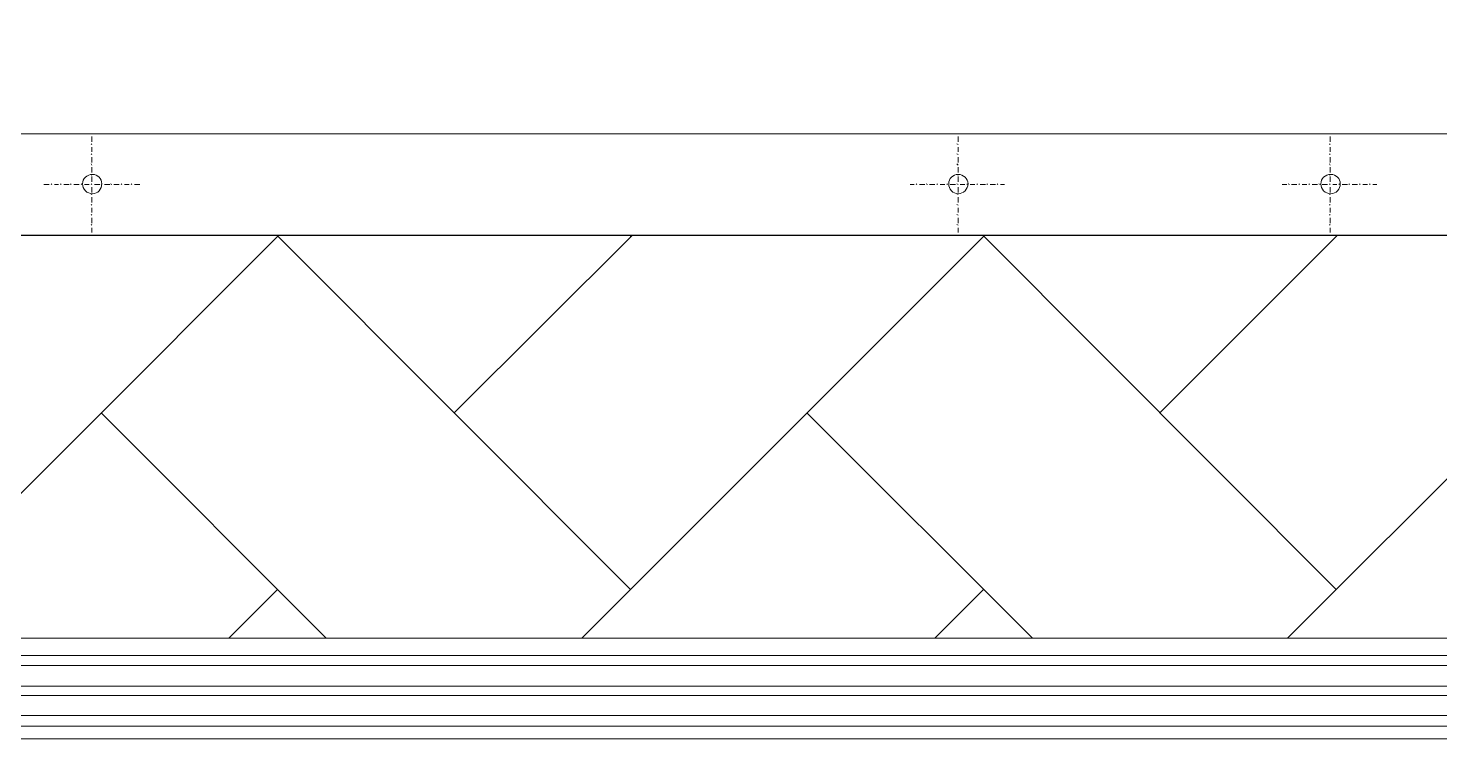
# Model space of a CAD drawing. Header units: millimetres. Extents: x 2928 to 3112, y 1220 to 1280.
# Drawn here: x 2967.604 to 2971.138, y 1238.8 to 1240.578 of the extents above; entities that cross this region are included whole.
import ezdxf

# ---------------------------------------------------------------- set-up
doc = ezdxf.new("R2010")
doc.units = ezdxf.units.MM

msp = doc.modelspace()

# ---------------------------------------------------------------- linework, layer by layer
at = {"color": 252, "linetype": 'Continuous', "lineweight": 13, "true_color": 0x989898}
msp.add_lwpolyline([(2982.2769, 1240.06027), (2940.24797, 1240.06027), (2940.24797, 1263.2906), (2982.2769, 1263.2906)], close=True, dxfattribs=at)
at = {"color": 7, "linetype": 'Continuous', "lineweight": 20, "true_color": 0x000007}
msp.add_lwpolyline([(2957.20821, 1263.03893), (2982.02523, 1263.03893), (2982.02523, 1240.31361), (2957.20821, 1240.31361), (2957.20821, 1240.06027), (2982.2769, 1240.06027), (2982.2769, 1263.2906), (2957.20821, 1263.2906)], close=True, dxfattribs=at)
at = {"color": 252, "linetype": 'Continuous', "lineweight": 13, "true_color": 0x989898}
for points in [[(2967.76336, 1240.28694), (2967.7617, 1240.28861), (2967.7617, 1240.28861)], [(2967.76336, 1240.29361), (2967.76336, 1240.30694), (2967.76336, 1240.30694)], [(2969.93173, 1240.28694), (2969.92839, 1240.28861), (2969.92839, 1240.28861)], [(2969.93173, 1240.29361), (2969.93173, 1240.30694), (2969.93173, 1240.30694)], [(2970.86341, 1240.28694), (2970.86174, 1240.28861), (2970.86174, 1240.28861)], [(2970.86341, 1240.29361), (2970.86341, 1240.30694), (2970.86341, 1240.30694)], [(2967.76336, 1240.26194), (2967.7617, 1240.26361), (2967.7617, 1240.26361)], [(2967.76336, 1240.26861), (2967.76336, 1240.28027), (2967.76336, 1240.28027)], [(2967.76336, 1240.24194), (2967.76336, 1240.25527), (2967.76336, 1240.25527)], [(2969.93173, 1240.26194), (2969.92839, 1240.26361), (2969.92839, 1240.26361)], [(2969.93173, 1240.26861), (2969.93173, 1240.28027), (2969.93173, 1240.28027)], [(2969.93173, 1240.24194), (2969.93173, 1240.25527), (2969.93173, 1240.25527)], [(2970.86341, 1240.26194), (2970.86174, 1240.26361), (2970.86174, 1240.26361)], [(2970.86341, 1240.26861), (2970.86341, 1240.28027), (2970.86341, 1240.28027)], [(2970.86341, 1240.24194), (2970.86341, 1240.25527), (2970.86341, 1240.25527)], [(2967.76336, 1240.23527), (2967.7617, 1240.23861), (2967.7617, 1240.23861)], [(2967.76336, 1240.21694), (2967.76336, 1240.23027), (2967.76336, 1240.23027)], [(2969.93173, 1240.23527), (2969.92839, 1240.23861), (2969.92839, 1240.23861)], [(2969.93173, 1240.21694), (2969.93173, 1240.23027), (2969.93173, 1240.23027)], [(2970.86341, 1240.23527), (2970.86174, 1240.23861), (2970.86174, 1240.23861)], [(2970.86341, 1240.21694), (2970.86341, 1240.23027), (2970.86341, 1240.23027)], [(2967.65669, 1240.18694), (2967.64336, 1240.18694), (2967.64336, 1240.18694)], [(2967.66336, 1240.18694), (2967.66169, 1240.18861), (2967.66169, 1240.18861)], [(2967.68003, 1240.18694), (2967.67003, 1240.18694), (2967.67003, 1240.18694)], [(2967.68669, 1240.18694), (2967.68503, 1240.18861), (2967.68503, 1240.18861)], [(2967.70669, 1240.18694), (2967.69336, 1240.18694), (2967.69336, 1240.18694)], [(2967.71169, 1240.18694), (2967.71003, 1240.18861), (2967.71003, 1240.18861)], [(2967.73169, 1240.18694), (2967.71836, 1240.18694), (2967.71836, 1240.18694)], [(2967.73836, 1240.18694), (2967.73669, 1240.18861), (2967.73669, 1240.18861)], [(2967.75669, 1240.18694), (2967.74503, 1240.18694), (2967.74503, 1240.18694)], [(2967.76336, 1240.21027), (2967.7617, 1240.21194), (2967.7617, 1240.21194)], [(2967.76336, 1240.18694), (2967.7617, 1240.18861), (2967.7617, 1240.18861)], [(2967.76336, 1240.18694), (2967.7617, 1240.18861), (2967.7617, 1240.18861)], [(2967.76336, 1240.19361), (2967.76336, 1240.20694), (2967.76336, 1240.20694)], [(2967.78336, 1240.18694), (2967.77003, 1240.18694), (2967.77003, 1240.18694)], [(2967.78836, 1240.18694), (2967.7867, 1240.18861), (2967.7867, 1240.18861)], [(2967.80836, 1240.18694), (2967.79503, 1240.18694), (2967.79503, 1240.18694)], [(2967.81336, 1240.18694), (2967.81003, 1240.18861), (2967.81003, 1240.18861)], [(2967.8317, 1240.18694), (2967.81836, 1240.18694), (2967.81836, 1240.18694)], [(2967.83836, 1240.18694), (2967.8367, 1240.18861), (2967.8367, 1240.18861)], [(2967.8567, 1240.18694), (2967.84503, 1240.18694), (2967.84503, 1240.18694)], [(2967.86336, 1240.18694), (2967.8617, 1240.18861), (2967.8617, 1240.18861)], [(2967.88336, 1240.18694), (2967.87003, 1240.18694), (2967.87003, 1240.18694)], [(2969.82172, 1240.18694), (2969.81172, 1240.18694), (2969.81172, 1240.18694)], [(2969.82839, 1240.18694), (2969.82672, 1240.18861), (2969.82672, 1240.18861)], [(2969.84839, 1240.18694), (2969.83506, 1240.18694), (2969.83506, 1240.18694)], [(2969.85506, 1240.18694), (2969.85172, 1240.18861), (2969.85172, 1240.18861)], [(2969.87339, 1240.18694), (2969.86006, 1240.18694), (2969.86006, 1240.18694)], [(2969.88006, 1240.18694), (2969.87839, 1240.18861), (2969.87839, 1240.18861)], [(2969.89839, 1240.18694), (2969.88673, 1240.18694), (2969.88673, 1240.18694)], [(2969.90506, 1240.18694), (2969.90339, 1240.18861), (2969.90339, 1240.18861)], [(2969.92506, 1240.18694), (2969.91173, 1240.18694), (2969.91173, 1240.18694)], [(2969.93173, 1240.21027), (2969.92839, 1240.21194), (2969.92839, 1240.21194)], [(2969.93173, 1240.18694), (2969.92839, 1240.18861), (2969.92839, 1240.18861)], [(2969.93173, 1240.18694), (2969.92839, 1240.18861), (2969.92839, 1240.18861)], [(2969.93173, 1240.19361), (2969.93173, 1240.20694), (2969.93173, 1240.20694)], [(2969.94839, 1240.18694), (2969.93673, 1240.18694), (2969.93673, 1240.18694)], [(2969.95506, 1240.18694), (2969.95339, 1240.18861), (2969.95339, 1240.18861)], [(2969.97339, 1240.18694), (2969.96173, 1240.18694), (2969.96173, 1240.18694)], [(2969.98006, 1240.18694), (2969.97839, 1240.18861), (2969.97839, 1240.18861)], [(2970.00006, 1240.18694), (2969.98673, 1240.18694), (2969.98673, 1240.18694)], [(2970.00506, 1240.18694), (2970.00339, 1240.18861), (2970.00339, 1240.18861)], [(2970.02506, 1240.18694), (2970.01173, 1240.18694), (2970.01173, 1240.18694)], [(2970.03173, 1240.18694), (2970.03006, 1240.18861), (2970.03006, 1240.18861)], [(2970.04839, 1240.18694), (2970.03839, 1240.18694), (2970.03839, 1240.18694)], [(2970.75507, 1240.18694), (2970.7434, 1240.18694), (2970.7434, 1240.18694)], [(2970.76174, 1240.18694), (2970.7584, 1240.18861), (2970.7584, 1240.18861)], [(2970.78007, 1240.18694), (2970.76674, 1240.18694), (2970.76674, 1240.18694)], [(2970.78674, 1240.18694), (2970.78507, 1240.18861), (2970.78507, 1240.18861)], [(2970.80507, 1240.18694), (2970.7934, 1240.18694), (2970.7934, 1240.18694)], [(2970.81174, 1240.18694), (2970.81007, 1240.18861), (2970.81007, 1240.18861)], [(2970.83174, 1240.18694), (2970.81841, 1240.18694), (2970.81841, 1240.18694)], [(2970.83841, 1240.18694), (2970.83507, 1240.18861), (2970.83507, 1240.18861)], [(2970.85674, 1240.18694), (2970.84341, 1240.18694), (2970.84341, 1240.18694)], [(2970.86341, 1240.21027), (2970.86174, 1240.21194), (2970.86174, 1240.21194)], [(2970.86341, 1240.18694), (2970.86174, 1240.18861), (2970.86174, 1240.18861)], [(2970.86341, 1240.18694), (2970.86174, 1240.18861), (2970.86174, 1240.18861)], [(2970.86341, 1240.19361), (2970.86341, 1240.20694), (2970.86341, 1240.20694)], [(2970.88007, 1240.18694), (2970.87007, 1240.18694), (2970.87007, 1240.18694)], [(2970.88674, 1240.18694), (2970.88507, 1240.18861), (2970.88507, 1240.18861)], [(2970.90674, 1240.18694), (2970.89341, 1240.18694), (2970.89341, 1240.18694)], [(2970.91174, 1240.18694), (2970.91007, 1240.18861), (2970.91007, 1240.18861)], [(2970.93174, 1240.18694), (2970.91841, 1240.18694), (2970.91841, 1240.18694)], [(2970.93841, 1240.18694), (2970.93674, 1240.18861), (2970.93674, 1240.18861)], [(2970.95674, 1240.18694), (2970.94507, 1240.18694), (2970.94507, 1240.18694)], [(2970.96341, 1240.18694), (2970.96174, 1240.18861), (2970.96174, 1240.18861)], [(2970.98007, 1240.18694), (2970.97007, 1240.18694), (2970.97007, 1240.18694)], [(2967.76336, 1240.16194), (2967.7617, 1240.16361), (2967.7617, 1240.16361)], [(2967.76336, 1240.16694), (2967.76336, 1240.18027), (2967.76336, 1240.18027)], [(2967.76336, 1240.14194), (2967.76336, 1240.15527), (2967.76336, 1240.15527)], [(2969.93173, 1240.16194), (2969.92839, 1240.16361), (2969.92839, 1240.16361)], [(2969.93173, 1240.16694), (2969.93173, 1240.18027), (2969.93173, 1240.18027)], [(2969.93173, 1240.14194), (2969.93173, 1240.15527), (2969.93173, 1240.15527)], [(2970.86341, 1240.16194), (2970.86174, 1240.16361), (2970.86174, 1240.16361)], [(2970.86341, 1240.16694), (2970.86341, 1240.18027), (2970.86341, 1240.18027)], [(2970.86341, 1240.14194), (2970.86341, 1240.15527), (2970.86341, 1240.15527)], [(2967.76336, 1240.13527), (2967.7617, 1240.13694), (2967.7617, 1240.13694)], [(2967.76336, 1240.11027), (2967.7617, 1240.11194), (2967.7617, 1240.11194)], [(2967.76336, 1240.11694), (2967.76336, 1240.12861), (2967.76336, 1240.12861)], [(2969.93173, 1240.13527), (2969.92839, 1240.13694), (2969.92839, 1240.13694)], [(2969.93173, 1240.11027), (2969.92839, 1240.11194), (2969.92839, 1240.11194)], [(2969.93173, 1240.11694), (2969.93173, 1240.12861), (2969.93173, 1240.12861)], [(2970.86341, 1240.13527), (2970.86174, 1240.13694), (2970.86174, 1240.13694)], [(2970.86341, 1240.11027), (2970.86174, 1240.11194), (2970.86174, 1240.11194)], [(2970.86341, 1240.11694), (2970.86341, 1240.12861), (2970.86341, 1240.12861)], [(2967.76336, 1240.08527), (2967.7617, 1240.08694), (2967.7617, 1240.08694)], [(2967.76336, 1240.09027), (2967.76336, 1240.1036), (2967.76336, 1240.1036)], [(2967.76336, 1240.06694), (2967.76336, 1240.0786), (2967.76336, 1240.0786)], [(2969.93173, 1240.08527), (2969.92839, 1240.08694), (2969.92839, 1240.08694)], [(2969.93173, 1240.09027), (2969.93173, 1240.1036), (2969.93173, 1240.1036)], [(2969.93173, 1240.06694), (2969.93173, 1240.0786), (2969.93173, 1240.0786)], [(2970.86341, 1240.08527), (2970.86174, 1240.08694), (2970.86174, 1240.08694)], [(2970.86341, 1240.09027), (2970.86341, 1240.1036), (2970.86341, 1240.1036)], [(2970.86341, 1240.06694), (2970.86341, 1240.0786), (2970.86341, 1240.0786)]]:
    msp.add_lwpolyline(points, dxfattribs=at)
at = {"color": 253, "linetype": 'Continuous', "lineweight": -2, "true_color": 0x9a9a9a}
msp.add_lwpolyline([(2946.32139, 1240.06027), (2986.86863, 1240.06027), (2986.86863, 1240.06027)], dxfattribs=at)
at = {"color": 9, "linetype": 'Continuous', "lineweight": 13, "true_color": 0xbababa}
for points in [[(2967.22335, 1239.05192), (2968.22837, 1240.05694), (2968.22837, 1240.05694)], [(2969.11171, 1239.17359), (2968.2267, 1240.06027), (2968.2267, 1240.06027)], [(2968.67004, 1239.61526), (2969.11671, 1240.06027), (2969.11671, 1240.06027)], [(2968.99005, 1239.05192), (2969.99506, 1240.05694), (2969.99506, 1240.05694)], [(2969.11171, 1240.05694), (2969.11005, 1240.06027), (2969.11005, 1240.06027)], [(2970.87841, 1239.17359), (2969.99339, 1240.06027), (2969.99339, 1240.06027)], [(2970.43673, 1239.61526), (2970.88174, 1240.06027), (2970.88174, 1240.06027)], [(2970.75674, 1239.05192), (2971.76342, 1240.05694), (2971.76342, 1240.05694)], [(2970.87841, 1240.05694), (2970.87674, 1240.06027), (2970.87674, 1240.06027)], [(2968.35004, 1239.05192), (2967.7867, 1239.61526), (2967.7867, 1239.61526)], [(2970.1184, 1239.05192), (2969.55339, 1239.61526), (2969.55339, 1239.61526)], [(2968.1067, 1239.05192), (2968.22837, 1239.17359), (2968.22837, 1239.17359)], [(2969.87339, 1239.05192), (2969.99506, 1239.17359), (2969.99506, 1239.17359)], [(2957.29321, 1239.00859), (2983.03191, 1239.00859), (2983.03191, 1239.00859)], [(2957.29321, 1238.98359), (2983.03191, 1238.98359), (2983.03191, 1238.98359)], [(2957.29321, 1238.93192), (2983.03191, 1238.93192), (2983.03191, 1238.93192)], [(2957.29321, 1238.90859), (2983.03191, 1238.90859), (2983.03191, 1238.90859)], [(2957.29321, 1238.85859), (2983.03191, 1238.85859), (2983.03191, 1238.85859)], [(2957.29321, 1238.83192), (2983.03191, 1238.83192), (2983.03191, 1238.83192)]]:
    msp.add_lwpolyline(points, dxfattribs=at)
at = {"color": 7, "linetype": 'Continuous', "lineweight": 5, "true_color": 0x000007}
for points in [[(2983.03191, 1239.05192), (2957.29321, 1239.05192), (2957.29321, 1239.05192)], [(2983.03191, 1238.80025), (2957.29321, 1238.80025), (2957.29321, 1238.80025)]]:
    msp.add_lwpolyline(points, dxfattribs=at)
at = {"color": 7, "linetype": 'Continuous', "lineweight": 20, "true_color": 0x000007}
for points in [[(2967.78836, 1240.18861), (2967.78836, 1240.20194), (2967.77836, 1240.21194), (2967.76503, 1240.21194), (2967.76503, 1240.21194), (2967.75169, 1240.21194), (2967.74003, 1240.20194), (2967.74003, 1240.18861), (2967.74003, 1240.18861), (2967.74003, 1240.17527), (2967.75169, 1240.16361), (2967.76503, 1240.16361), (2967.76503, 1240.16361), (2967.77836, 1240.16361), (2967.78836, 1240.17527), (2967.78836, 1240.18861)], [(2970.88841, 1240.18861), (2970.88841, 1240.20194), (2970.87841, 1240.21194), (2970.86507, 1240.21194), (2970.86507, 1240.21194), (2970.85007, 1240.21194), (2970.84007, 1240.20194), (2970.84007, 1240.18861), (2970.84007, 1240.18861), (2970.84007, 1240.17527), (2970.85007, 1240.16361), (2970.86507, 1240.16361), (2970.86507, 1240.16361), (2970.87841, 1240.16361), (2970.88841, 1240.17527), (2970.88841, 1240.18861)]]:
    msp.add_open_spline(points, degree=3, knots=[0, 0, 0, 0, 0.0625, 0.0625, 0.0625, 0.0625, 0.125, 0.125, 0.125, 0.125, 0.1875, 0.1875, 0.1875, 0.1875, 1, 1, 1, 1], dxfattribs=at)
at = {"color": 7, "linetype": 'Continuous', "lineweight": 5, "true_color": 0x000007}
msp.add_open_spline([(2969.95673, 1240.18861), (2969.95673, 1240.20194), (2969.94506, 1240.21194), (2969.93173, 1240.21194), (2969.93173, 1240.21194), (2969.91839, 1240.21194), (2969.90839, 1240.20194), (2969.90839, 1240.18861), (2969.90839, 1240.18861), (2969.90839, 1240.17527), (2969.91839, 1240.16361), (2969.93173, 1240.16361), (2969.93173, 1240.16361), (2969.94506, 1240.16361), (2969.95673, 1240.17527), (2969.95673, 1240.18861)], degree=3, knots=[0, 0, 0, 0, 0.0625, 0.0625, 0.0625, 0.0625, 0.125, 0.125, 0.125, 0.125, 0.1875, 0.1875, 0.1875, 0.1875, 1, 1, 1, 1], dxfattribs=at)

doc.saveas('drawing.dxf')
